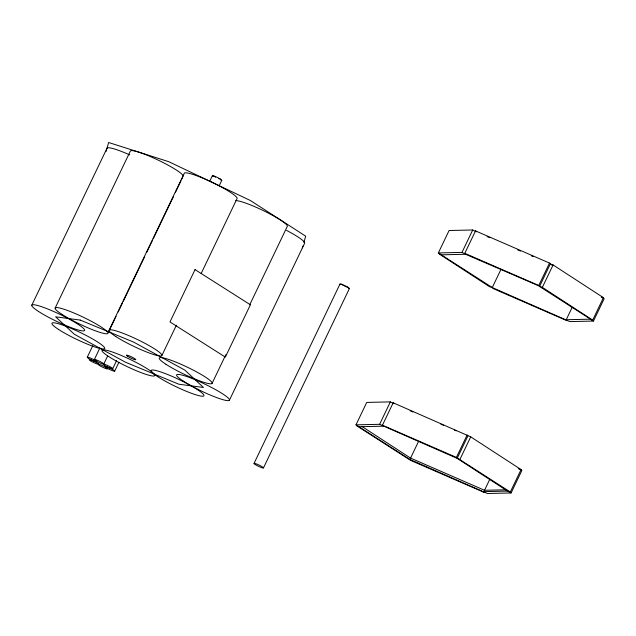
<?xml version="1.0" encoding="UTF-8"?>
<svg xmlns="http://www.w3.org/2000/svg" width="636" height="636" viewBox="0 0 636 636"><rect width="100%" height="100%" fill="white"/><g stroke="black" fill="none" stroke-linecap="round" stroke-linejoin="round"><path stroke-width="0.95" d="M106.085 151.463L108.637 142.496L168.691 161.679L250.314 200.483L305.678 236.171L303.897 242.451M302.362 247.841L302.871 246.045M31.8 305.2L106.999 148.244A29.264 3.872 25.6 0 1 129.704 154.882M55.149 308.062L130.348 151.098A29.264 3.872 25.6 0 1 158.237 160.145A29.264 3.872 25.6 0 1 183.152 176.339M87.259 357.233L92.816 345.634M94.343 359.547L99.9 347.94M109.066 330.267L184.273 173.31A29.264 3.872 25.6 0 1 212.162 182.349A29.264 3.872 25.6 0 1 237.077 198.551L201.183 273.464M108.382 332.405L116.07 316.354M118.209 311.894L122.478 302.975M123.336 301.194L144.698 256.602M146.837 252.142L152.386 240.551M153.244 238.77L173.326 196.85M175.464 192.39L181.014 180.799M181.872 179.018L182.723 177.229M103.771 364.054L107.619 356.017M112.707 368.697L116.555 360.668M114.679 371.13L118.956 362.202M209.785 181.165L212.352 175.806M219.213 185.672L221.781 180.314M161.87 355.508L176.403 325.187M212.106 383.317L225.78 354.777M249.71 304.835L287.313 226.352A29.264 3.872 25.6 0 0 265.832 211.836A29.264 3.872 25.6 0 0 235.789 200.618M229.445 400.147L304.652 243.19A29.264 3.872 25.6 0 0 286.518 230.375M254.034 463.421L339.974 284.038M263.463 467.929L349.403 288.545M519.684 469.416L521.838 470.545L511.09 492.964L487.462 493.504L409.91 459.454L355.985 424.848L366.726 402.429L390.361 401.88L393.231 403.383M601.33 297.131L604.2 298.634L593.46 321.053L569.824 321.601L492.272 287.544L438.347 252.945L449.088 230.518L472.723 229.978L475.593 231.472M355.985 424.848L379.613 424.307L390.361 401.88M438.347 252.945L461.975 252.397L472.723 229.978M489.656 479.56L483.877 491.636L484.64 492.598L410.681 460.408L356.756 425.81L359.571 426.724L383.206 426.184L382.435 425.222L393.175 402.795L470.727 436.853L521.067 469.583L510.318 492.002L507.504 491.087L457.165 458.365L379.613 424.307M593.46 321.053L539.535 286.454L550.275 264.035L553.097 264.95L603.429 297.672L592.688 320.099L542.349 287.369L465.568 254.273L464.797 253.311L475.537 230.892L549.504 263.073L551.929 265.109M409.91 459.454L418.583 441.344M572.018 307.649L566.239 319.725L567.01 320.687L493.043 288.505L492.272 287.544L500.945 269.433M510.318 492.002L456.402 457.403L467.142 434.976M539.535 286.454L538.764 285.492L549.504 263.073M457.165 458.365L467.913 435.938M459.987 459.279L470.727 436.853M542.349 287.369L553.097 264.95M566.239 319.725L589.866 319.185L592.688 320.099M506.184 489.776L484.521 490.277L410.562 458.095L361.876 426.438M483.877 491.636L507.504 491.087L511.09 492.964M601.553 297.06L603.429 297.672M218.824 178.637L220.589 179.201M492.272 287.544L489.45 286.629L439.118 253.907L441.933 254.813L465.568 254.273L461.975 252.397M344.688 286.295L348.21 287.432M518.245 468.668L521.067 469.583M487.136 236.56L489.839 237.737M517.799 249.9L520.51 251.085M531.33 255.791L533.135 256.578M464.797 253.311L538.764 285.492M410.18 410.824L412.891 412.001M440.851 424.164L443.554 425.341M454.382 430.055L456.187 430.842M382.435 425.222L456.402 457.403M213.521 175.902L215.644 177.198M341.142 284.133L343.273 285.429M475.537 230.892L476.308 231.854M393.175 402.795L393.946 403.757M212.853 176.434A5.223 0.692 25.6 0 1 217.329 177.42A5.223 0.692 25.6 0 1 221.018 180.338M340.475 284.658A5.223 0.692 25.6 0 1 344.958 285.651A5.223 0.692 25.6 0 1 348.639 288.561M195.045 269.616L169.979 321.943L225.335 357.114L250.401 304.795L195.045 269.616M80.208 320.083L55.61 316.815L74.317 334.25L125.371 362.17L178.867 384.224L203.464 387.491L184.758 370.057L133.703 342.136L80.208 320.083M127.598 356.303A5.223 0.692 25.6 0 0 135.603 359.785A5.223 0.692 25.6 0 0 130.157 356.247A5.223 0.692 25.6 0 0 127.598 356.303M255.227 464.534A5.223 0.692 25.6 0 0 263.232 468.017A5.223 0.692 25.6 0 0 257.779 464.471A5.223 0.692 25.6 0 0 255.227 464.534M38.478 311.425A29.264 3.872 25.6 0 0 83.324 330.935A29.264 3.872 25.6 0 0 52.804 311.099A29.264 3.872 25.6 0 0 38.478 311.425M165.98 364.301A29.264 3.872 25.6 0 0 210.826 383.81A29.264 3.872 25.6 0 0 180.306 363.967A29.264 3.872 25.6 0 0 165.98 364.301M115.752 336.492A29.264 3.872 25.6 0 0 160.59 356.001A29.264 3.872 25.6 0 0 130.078 336.166A29.264 3.872 25.6 0 0 115.752 336.492M157.8 376.719A29.264 3.872 25.6 0 0 202.638 396.228A29.264 3.872 25.6 0 0 172.125 376.385A29.264 3.872 25.6 0 0 157.8 376.719M58.599 329.472A29.264 3.872 25.6 0 0 103.437 348.981A29.264 3.872 25.6 0 0 72.925 329.146A29.264 3.872 25.6 0 0 58.599 329.472M108.676 356.526A29.264 3.872 25.6 0 0 153.514 376.035A29.264 3.872 25.6 0 0 123.002 356.2A29.264 3.872 25.6 0 0 108.676 356.526M183.319 381.139A29.264 3.872 25.6 0 0 228.165 400.648A29.264 3.872 25.6 0 0 197.645 380.805A29.264 3.872 25.6 0 0 183.319 381.139M61.827 314.287A29.264 3.872 25.6 0 0 106.665 333.797A29.264 3.872 25.6 0 0 76.153 313.953A29.264 3.872 25.6 0 0 61.827 314.287M104.471 365.303A5.223 0.692 25.6 0 0 112.477 368.793A5.223 0.692 25.6 0 0 107.031 365.247A5.223 0.692 25.6 0 0 104.471 365.303M99.447 365.477A5.223 0.692 25.6 0 0 107.452 368.96A5.223 0.692 25.6 0 0 102.006 365.414A5.223 0.692 25.6 0 0 99.447 365.477M88.452 358.346A5.223 0.692 25.6 0 0 96.457 361.828A5.223 0.692 25.6 0 0 91.012 358.291A5.223 0.692 25.6 0 0 88.452 358.346M90.384 360.739A5.223 0.692 25.6 0 0 98.389 364.221A5.223 0.692 25.6 0 0 92.943 360.684A5.223 0.692 25.6 0 0 90.384 360.739M95.535 360.66A5.223 0.692 25.6 0 0 103.541 364.142A5.223 0.692 25.6 0 0 98.095 360.596A5.223 0.692 25.6 0 0 95.535 360.66M106.443 367.735A5.223 0.692 25.6 0 0 114.456 371.217A5.223 0.692 25.6 0 0 109.002 367.672A5.223 0.692 25.6 0 0 106.443 367.735"/></g></svg>
